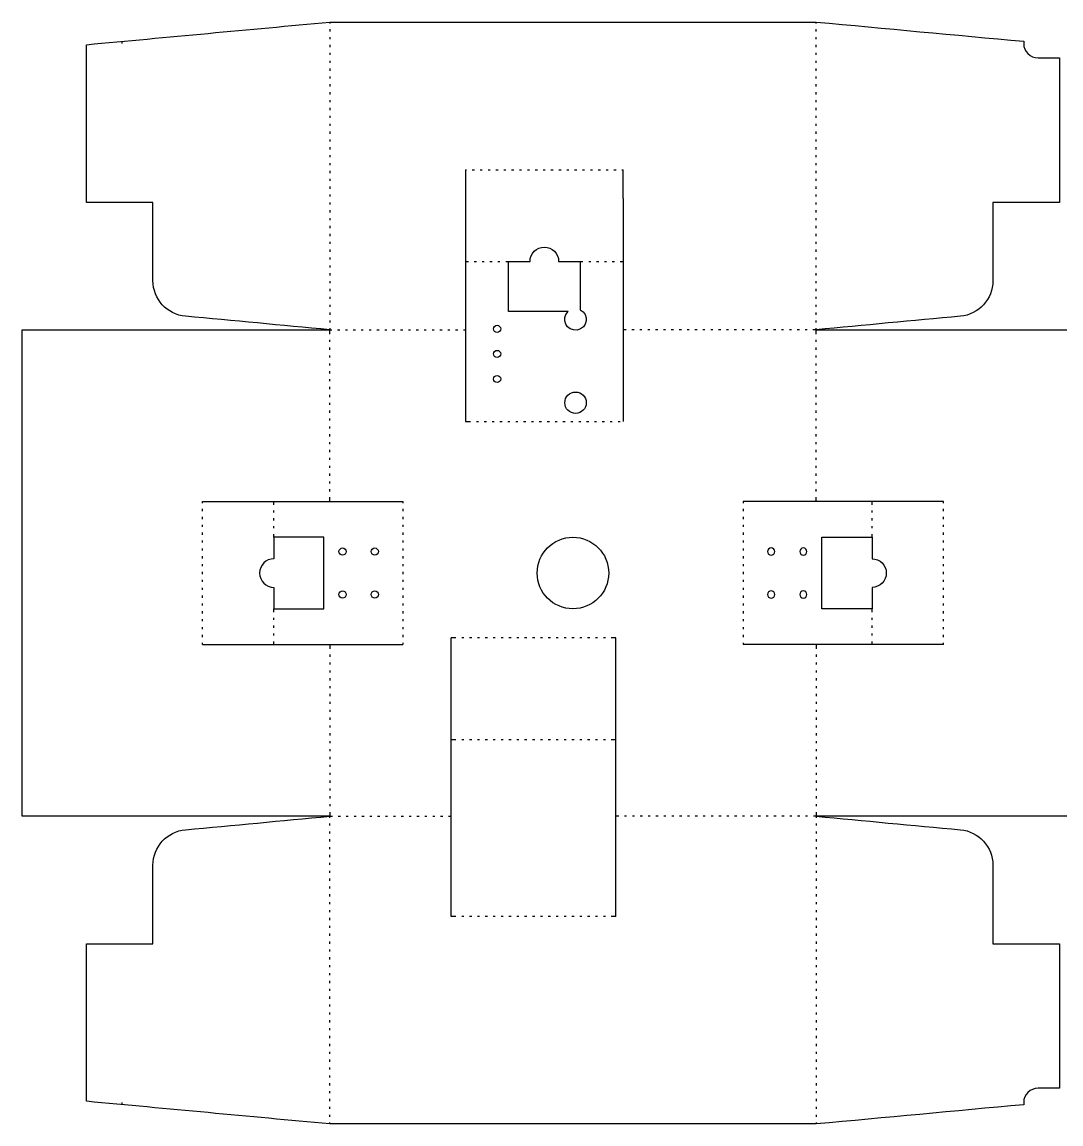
# Model space of a CAD drawing. Extents: x -174 to 205, y -146 to 144.
# Drawn here: x -174 to -28.8, y -19.8 to 134.2 of the extents above; entities that cross this region are included whole.
import ezdxf

# ---------------------------------------------------------------- set-up
doc = ezdxf.new("R2010")
doc.units = 0
doc.header["$MEASUREMENT"] = 0
for name, color, linetype in [('PIEGA_TRATTEGGIO', 7, 'CONTINUOUS'), ('TAGLI_INTERNI', 7, 'CONTINUOUS'), ('TAGLIO_ESTERNI', 7, 'CONTINUOUS')]:
    doc.layers.add(name, color=color, linetype=linetype)

msp = doc.modelspace()

# ---------------------------------------------------------------- linework, layer by layer
at = {"layer": 'PIEGA_TRATTEGGIO', "color": 5}
for points in [[(-130.96, 134.22), (-130.96, 134.02)], [(-62.96, 134.02), (-62.96, 134.22)], [(-130.96, 133.22), (-130.96, 132.92)], [(-62.96, 132.92), (-62.96, 133.22)], [(-130.96, 132.12), (-130.96, 131.82)], [(-130.96, 131.02), (-130.96, 130.72)], [(-62.96, 131.82), (-62.96, 132.12)], [(-62.96, 130.72), (-62.96, 131.02)], [(-130.96, 129.92), (-130.96, 129.62)], [(-62.96, 129.62), (-62.96, 129.92)], [(-130.96, 128.82), (-130.96, 128.52)], [(-62.96, 128.52), (-62.96, 128.82)], [(-130.96, 127.72), (-130.96, 127.42)], [(-130.96, 126.62), (-130.96, 126.32)], [(-62.96, 127.42), (-62.96, 127.72)], [(-62.96, 126.32), (-62.96, 126.62)], [(-130.96, 125.52), (-130.96, 125.22)], [(-62.96, 125.22), (-62.96, 125.52)], [(-130.96, 124.42), (-130.96, 124.12)], [(-130.96, 123.32), (-130.96, 123.02)], [(-62.96, 124.12), (-62.96, 124.42)], [(-62.96, 123.02), (-62.96, 123.32)], [(-130.96, 122.22), (-130.96, 121.92)], [(-62.96, 121.92), (-62.96, 122.22)], [(-130.96, 121.12), (-130.96, 120.82)], [(-62.96, 120.82), (-62.96, 121.12)], [(-130.96, 120.02), (-130.96, 119.72)], [(-130.96, 118.92), (-130.96, 118.62)], [(-62.96, 119.72), (-62.96, 120.02)], [(-62.96, 118.62), (-62.96, 118.92)], [(-130.96, 117.82), (-130.96, 117.52)], [(-62.96, 117.52), (-62.96, 117.82)], [(-130.96, 116.72), (-130.96, 116.42)], [(-130.96, 115.62), (-130.96, 115.32)], [(-62.96, 116.42), (-62.96, 116.72)], [(-62.96, 115.32), (-62.96, 115.62)], [(-130.96, 114.52), (-130.96, 114.22)], [(-62.96, 114.22), (-62.96, 114.52)], [(-130.96, 113.42), (-130.96, 113.12)], [(-112, 113.57), (-111.83, 113.57)], [(-111.03, 113.57), (-110.73, 113.57)], [(-109.93, 113.57), (-109.63, 113.57)], [(-108.83, 113.57), (-108.53, 113.57)], [(-107.73, 113.57), (-107.43, 113.57)], [(-106.63, 113.57), (-106.33, 113.57)], [(-105.53, 113.57), (-105.23, 113.57)], [(-104.43, 113.57), (-104.13, 113.57)], [(-103.33, 113.57), (-103.03, 113.57)], [(-102.23, 113.57), (-101.93, 113.57)], [(-101.13, 113.57), (-100.83, 113.57)], [(-100.03, 113.57), (-99.73, 113.57)], [(-98.93, 113.57), (-98.63, 113.57)], [(-97.83, 113.57), (-97.53, 113.57)], [(-96.73, 113.57), (-96.43, 113.57)], [(-95.63, 113.57), (-95.33, 113.57)], [(-94.53, 113.57), (-94.23, 113.57)], [(-93.43, 113.57), (-93.13, 113.57)], [(-92.33, 113.57), (-92.03, 113.57)], [(-91.23, 113.57), (-90.93, 113.57)], [(-90.13, 113.57), (-89.96, 113.57)], [(-62.96, 113.12), (-62.96, 113.42)], [(-130.96, 112.32), (-130.96, 112.02)], [(-130.96, 111.22), (-130.96, 110.92)], [(-62.96, 112.02), (-62.96, 112.32)], [(-62.96, 110.92), (-62.96, 111.22)], [(-130.96, 110.12), (-130.96, 109.82)], [(-62.96, 109.82), (-62.96, 110.12)], [(-130.96, 109.02), (-130.96, 108.72)], [(-130.96, 107.92), (-130.96, 107.62)], [(-62.96, 108.72), (-62.96, 109.02)], [(-62.96, 107.62), (-62.96, 107.92)], [(-130.96, 106.82), (-130.96, 106.52)], [(-62.96, 106.52), (-62.96, 106.82)], [(-130.96, 105.72), (-130.96, 105.42)], [(-62.96, 105.42), (-62.96, 105.72)], [(-130.96, 104.62), (-130.96, 104.32)], [(-130.96, 103.52), (-130.96, 103.22)], [(-62.96, 104.32), (-62.96, 104.62)], [(-62.96, 103.22), (-62.96, 103.52)], [(-130.96, 102.42), (-130.96, 102.12)], [(-62.96, 102.12), (-62.96, 102.42)], [(-130.96, 101.32), (-130.96, 101.02)], [(-130.96, 100.22), (-130.96, 99.92)], [(-111.96, 100.77), (-111.56, 100.77)], [(-110.76, 100.77), (-110.46, 100.77)], [(-109.66, 100.77), (-109.36, 100.77)], [(-108.56, 100.77), (-108.26, 100.77)], [(-107.46, 100.77), (-107.16, 100.77)], [(-106.36, 100.77), (-105.96, 100.77)], [(-95.96, 100.77), (-95.56, 100.77)], [(-94.76, 100.77), (-94.46, 100.77)], [(-93.66, 100.77), (-93.36, 100.77)], [(-92.56, 100.77), (-92.26, 100.77)], [(-91.46, 100.77), (-91.16, 100.77)], [(-90.36, 100.77), (-89.96, 100.77)], [(-62.96, 101.02), (-62.96, 101.32)], [(-62.96, 99.92), (-62.96, 100.22)], [(-130.96, 99.12), (-130.96, 98.82)], [(-62.96, 98.82), (-62.96, 99.12)], [(-130.96, 98.02), (-130.96, 97.72)], [(-62.96, 97.72), (-62.96, 98.02)], [(-130.96, 96.92), (-130.96, 96.62)], [(-130.96, 95.82), (-130.96, 95.52)], [(-62.96, 96.62), (-62.96, 96.92)], [(-62.96, 95.52), (-62.96, 95.82)], [(-130.96, 94.72), (-130.96, 94.42)], [(-62.96, 94.42), (-62.96, 94.72)], [(-130.96, 93.62), (-130.96, 93.32)], [(-130.96, 92.52), (-130.96, 92.22)], [(-62.96, 93.32), (-62.96, 93.62)], [(-62.96, 92.22), (-62.96, 92.52)], [(-130.96, 91.42), (-130.96, 91.22)], [(-130.96, 91.22), (-130.66, 91.22)], [(-130.96, 90.62), (-130.96, 91.22)], [(-129.86, 91.22), (-129.56, 91.22)], [(-128.76, 91.22), (-128.46, 91.22)], [(-127.66, 91.22), (-127.36, 91.22)], [(-126.56, 91.22), (-126.26, 91.22)], [(-125.46, 91.22), (-125.16, 91.22)], [(-124.36, 91.22), (-124.06, 91.22)], [(-123.26, 91.22), (-122.96, 91.22)], [(-122.16, 91.22), (-121.86, 91.22)], [(-121.06, 91.22), (-120.76, 91.22)], [(-119.96, 91.22), (-119.66, 91.22)], [(-118.86, 91.22), (-118.56, 91.22)], [(-117.76, 91.22), (-117.46, 91.22)], [(-116.66, 91.22), (-116.36, 91.22)], [(-115.56, 91.22), (-115.26, 91.22)], [(-114.46, 91.22), (-114.16, 91.22)], [(-113.36, 91.22), (-113.06, 91.22)], [(-112.26, 91.22), (-111.96, 91.22)], [(-89.51, 91.22), (-89.96, 91.22)], [(-88.41, 91.22), (-88.71, 91.22)], [(-87.31, 91.22), (-87.61, 91.22)], [(-86.21, 91.22), (-86.51, 91.22)], [(-85.11, 91.22), (-85.41, 91.22)], [(-84.01, 91.22), (-84.31, 91.22)], [(-82.91, 91.22), (-83.21, 91.22)], [(-81.81, 91.22), (-82.11, 91.22)], [(-80.71, 91.22), (-81.01, 91.22)], [(-79.61, 91.22), (-79.91, 91.22)], [(-78.51, 91.22), (-78.81, 91.22)], [(-77.41, 91.22), (-77.71, 91.22)], [(-76.31, 91.22), (-76.61, 91.22)], [(-75.21, 91.22), (-75.51, 91.22)], [(-74.11, 91.22), (-74.41, 91.22)], [(-73.01, 91.22), (-73.31, 91.22)], [(-71.91, 91.22), (-72.21, 91.22)], [(-70.81, 91.22), (-71.11, 91.22)], [(-69.71, 91.22), (-70.01, 91.22)], [(-68.61, 91.22), (-68.91, 91.22)], [(-67.51, 91.22), (-67.81, 91.22)], [(-66.41, 91.22), (-66.71, 91.22)], [(-65.31, 91.22), (-65.61, 91.22)], [(-64.21, 91.22), (-64.51, 91.22)], [(-62.96, 91.22), (-63.41, 91.22)], [(-62.96, 91.22), (-62.96, 91.42)], [(-62.96, 90.62), (-62.96, 91.22)], [(-130.96, 89.52), (-130.96, 89.82)], [(-62.96, 89.52), (-62.96, 89.82)], [(-130.96, 88.42), (-130.96, 88.72)], [(-62.96, 88.42), (-62.96, 88.72)], [(-130.96, 87.32), (-130.96, 87.62)], [(-130.96, 86.22), (-130.96, 86.52)], [(-62.96, 87.32), (-62.96, 87.62)], [(-62.96, 86.22), (-62.96, 86.52)], [(-130.96, 85.12), (-130.96, 85.42)], [(-62.96, 85.12), (-62.96, 85.42)], [(-130.96, 84.02), (-130.96, 84.32)], [(-130.96, 82.92), (-130.96, 83.22)], [(-62.96, 84.02), (-62.96, 84.32)], [(-62.96, 82.92), (-62.96, 83.22)], [(-130.96, 81.82), (-130.96, 82.12)], [(-62.96, 81.82), (-62.96, 82.12)], [(-130.96, 80.72), (-130.96, 81.02)], [(-62.96, 80.72), (-62.96, 81.02)], [(-130.96, 79.62), (-130.96, 79.92)], [(-130.96, 78.52), (-130.96, 78.82)], [(-62.96, 79.62), (-62.96, 79.92)], [(-62.96, 78.52), (-62.96, 78.82)], [(-130.96, 77.42), (-130.96, 77.72)], [(-111.96, 78.42), (-111.26, 78.42)], [(-110.46, 78.42), (-110.16, 78.42)], [(-109.36, 78.42), (-109.06, 78.42)], [(-108.26, 78.42), (-107.96, 78.42)], [(-107.16, 78.42), (-106.86, 78.42)], [(-106.06, 78.42), (-105.76, 78.42)], [(-104.96, 78.42), (-104.66, 78.42)], [(-103.86, 78.42), (-103.56, 78.42)], [(-102.76, 78.42), (-102.46, 78.42)], [(-101.66, 78.42), (-101.36, 78.42)], [(-100.56, 78.42), (-100.26, 78.42)], [(-99.46, 78.42), (-99.16, 78.42)], [(-98.36, 78.42), (-98.06, 78.42)], [(-97.26, 78.42), (-96.96, 78.42)], [(-96.16, 78.42), (-95.86, 78.42)], [(-95.06, 78.42), (-94.76, 78.42)], [(-93.96, 78.42), (-93.66, 78.42)], [(-92.86, 78.42), (-92.56, 78.42)], [(-91.76, 78.42), (-91.46, 78.42)], [(-90.66, 78.42), (-90.36, 78.42)], [(-62.96, 77.42), (-62.96, 77.72)], [(-130.96, 76.32), (-130.96, 76.62)], [(-130.96, 75.22), (-130.96, 75.52)], [(-62.96, 76.32), (-62.96, 76.62)], [(-62.96, 75.22), (-62.96, 75.52)], [(-130.96, 74.12), (-130.96, 74.42)], [(-62.96, 74.12), (-62.96, 74.42)], [(-130.96, 73.02), (-130.96, 73.32)], [(-62.96, 73.02), (-62.96, 73.32)], [(-130.96, 71.92), (-130.96, 72.22)], [(-130.96, 70.82), (-130.96, 71.12)], [(-62.96, 71.92), (-62.96, 72.22)], [(-62.96, 70.82), (-62.96, 71.12)], [(-130.96, 69.72), (-130.96, 70.02)], [(-62.96, 69.72), (-62.96, 70.02)], [(-130.96, 68.62), (-130.96, 68.92)], [(-130.96, 67.22), (-130.96, 67.82)], [(-62.96, 68.62), (-62.96, 68.92)], [(-62.96, 67.22), (-62.96, 67.82)], [(-148.76, 66.97), (-148.76, 67.22)], [(-138.76, 66.77), (-138.76, 67.22)], [(-120.76, 67.22), (-120.76, 66.97)], [(-73.16, 67.22), (-73.16, 66.97)], [(-55.16, 66.77), (-55.16, 67.22)], [(-45.16, 66.97), (-45.16, 67.22)], [(-148.76, 65.87), (-148.76, 66.17)], [(-148.76, 64.77), (-148.76, 65.07)], [(-138.76, 65.67), (-138.76, 65.97)], [(-138.76, 64.57), (-138.76, 64.87)], [(-120.76, 66.17), (-120.76, 65.87)], [(-120.76, 65.07), (-120.76, 64.77)], [(-73.16, 66.17), (-73.16, 65.87)], [(-73.16, 65.07), (-73.16, 64.77)], [(-55.16, 65.67), (-55.16, 65.97)], [(-55.16, 64.57), (-55.16, 64.87)], [(-45.16, 65.87), (-45.16, 66.17)], [(-45.16, 64.77), (-45.16, 65.07)], [(-148.76, 63.67), (-148.76, 63.97)], [(-138.76, 63.47), (-138.76, 63.77)], [(-120.76, 63.97), (-120.76, 63.67)], [(-73.16, 63.97), (-73.16, 63.67)], [(-55.16, 63.47), (-55.16, 63.77)], [(-45.16, 63.67), (-45.16, 63.97)], [(-148.76, 62.57), (-148.76, 62.87)], [(-148.76, 61.47), (-148.76, 61.77)], [(-138.76, 62.22), (-138.76, 62.67)], [(-120.76, 62.87), (-120.76, 62.57)], [(-120.76, 61.77), (-120.76, 61.47)], [(-73.16, 62.87), (-73.16, 62.57)], [(-73.16, 61.77), (-73.16, 61.47)], [(-55.16, 62.22), (-55.16, 62.67)], [(-45.16, 62.57), (-45.16, 62.87)], [(-45.16, 61.47), (-45.16, 61.77)], [(-148.76, 60.37), (-148.76, 60.67)], [(-120.76, 60.67), (-120.76, 60.37)], [(-73.16, 60.67), (-73.16, 60.37)], [(-45.16, 60.37), (-45.16, 60.67)], [(-148.76, 59.27), (-148.76, 59.57)], [(-120.76, 59.57), (-120.76, 59.27)], [(-73.16, 59.57), (-73.16, 59.27)], [(-45.16, 59.27), (-45.16, 59.57)], [(-148.76, 58.17), (-148.76, 58.47)], [(-148.76, 57.07), (-148.76, 57.37)], [(-120.76, 58.47), (-120.76, 58.17)], [(-120.76, 57.37), (-120.76, 57.07)], [(-73.16, 58.47), (-73.16, 58.17)], [(-73.16, 57.37), (-73.16, 57.07)], [(-45.16, 58.17), (-45.16, 58.47)], [(-45.16, 57.07), (-45.16, 57.37)], [(-148.76, 55.97), (-148.76, 56.27)], [(-120.76, 56.27), (-120.76, 55.97)], [(-73.16, 56.27), (-73.16, 55.97)], [(-45.16, 55.97), (-45.16, 56.27)], [(-148.76, 54.87), (-148.76, 55.17)], [(-148.76, 53.77), (-148.76, 54.07)], [(-120.76, 55.17), (-120.76, 54.87)], [(-120.76, 54.07), (-120.76, 53.77)], [(-73.16, 55.17), (-73.16, 54.87)], [(-73.16, 54.07), (-73.16, 53.77)], [(-45.16, 54.87), (-45.16, 55.17)], [(-45.16, 53.77), (-45.16, 54.07)], [(-148.76, 52.67), (-148.76, 52.97)], [(-120.76, 52.97), (-120.76, 52.67)], [(-73.16, 52.97), (-73.16, 52.67)], [(-45.16, 52.67), (-45.16, 52.97)], [(-148.76, 51.57), (-148.76, 51.87)], [(-138.76, 51.77), (-138.76, 52.22)], [(-138.76, 50.67), (-138.76, 50.97)], [(-120.76, 51.87), (-120.76, 51.57)], [(-73.16, 51.87), (-73.16, 51.57)], [(-55.16, 51.77), (-55.16, 52.22)], [(-55.16, 50.67), (-55.16, 50.97)], [(-45.16, 51.57), (-45.16, 51.87)], [(-148.76, 50.47), (-148.76, 50.77)], [(-148.76, 49.37), (-148.76, 49.67)], [(-138.76, 49.57), (-138.76, 49.87)], [(-120.76, 50.77), (-120.76, 50.47)], [(-120.76, 49.67), (-120.76, 49.37)], [(-73.16, 50.77), (-73.16, 50.47)], [(-73.16, 49.67), (-73.16, 49.37)], [(-55.16, 49.57), (-55.16, 49.87)], [(-45.16, 50.47), (-45.16, 50.77)], [(-45.16, 49.37), (-45.16, 49.67)], [(-148.76, 48.27), (-148.76, 48.57)], [(-138.76, 48.47), (-138.76, 48.77)], [(-120.76, 48.57), (-120.76, 48.27)], [(-113.31, 48.17), (-113.96, 48.17)], [(-112.21, 48.17), (-112.51, 48.17)], [(-111.11, 48.17), (-111.41, 48.17)], [(-110.01, 48.17), (-110.31, 48.17)], [(-108.91, 48.17), (-109.21, 48.17)], [(-107.81, 48.17), (-108.11, 48.17)], [(-106.71, 48.17), (-107.01, 48.17)], [(-105.61, 48.17), (-105.91, 48.17)], [(-104.51, 48.17), (-104.81, 48.17)], [(-103.41, 48.17), (-103.71, 48.17)], [(-102.31, 48.17), (-102.61, 48.17)], [(-101.21, 48.17), (-101.51, 48.17)], [(-100.11, 48.17), (-100.41, 48.17)], [(-99.01, 48.17), (-99.31, 48.17)], [(-97.91, 48.17), (-98.21, 48.17)], [(-96.81, 48.17), (-97.11, 48.17)], [(-95.71, 48.17), (-96.01, 48.17)], [(-94.61, 48.17), (-94.91, 48.17)], [(-93.51, 48.17), (-93.81, 48.17)], [(-92.41, 48.17), (-92.71, 48.17)], [(-90.96, 48.17), (-91.61, 48.17)], [(-73.16, 48.57), (-73.16, 48.27)], [(-55.16, 48.47), (-55.16, 48.77)], [(-45.16, 48.27), (-45.16, 48.57)], [(-148.76, 47.22), (-148.76, 47.47)], [(-138.76, 47.22), (-138.76, 47.67)], [(-130.96, 47.22), (-130.96, 46.62)], [(-120.76, 47.47), (-120.76, 47.22)], [(-73.16, 47.47), (-73.16, 47.22)], [(-62.96, 47.22), (-62.96, 46.62)], [(-55.16, 47.22), (-55.16, 47.67)], [(-45.16, 47.22), (-45.16, 47.47)], [(-130.96, 45.82), (-130.96, 45.52)], [(-130.96, 44.72), (-130.96, 44.42)], [(-62.96, 45.82), (-62.96, 45.52)], [(-62.96, 44.72), (-62.96, 44.42)], [(-130.96, 43.62), (-130.96, 43.32)], [(-62.96, 43.62), (-62.96, 43.32)], [(-130.96, 42.52), (-130.96, 42.22)], [(-62.96, 42.52), (-62.96, 42.22)], [(-130.96, 41.42), (-130.96, 41.12)], [(-130.96, 40.32), (-130.96, 40.02)], [(-62.96, 41.42), (-62.96, 41.12)], [(-62.96, 40.32), (-62.96, 40.02)], [(-130.96, 39.22), (-130.96, 38.92)], [(-62.96, 39.22), (-62.96, 38.92)], [(-130.96, 38.12), (-130.96, 37.82)], [(-130.96, 37.02), (-130.96, 36.72)], [(-62.96, 38.12), (-62.96, 37.82)], [(-62.96, 37.02), (-62.96, 36.72)], [(-130.96, 35.92), (-130.96, 35.62)], [(-62.96, 35.92), (-62.96, 35.62)], [(-130.96, 34.82), (-130.96, 34.52)], [(-113.31, 33.92), (-113.96, 33.92)], [(-112.21, 33.92), (-112.51, 33.92)], [(-111.11, 33.92), (-111.41, 33.92)], [(-110.01, 33.92), (-110.31, 33.92)], [(-108.91, 33.92), (-109.21, 33.92)], [(-107.81, 33.92), (-108.11, 33.92)], [(-106.71, 33.92), (-107.01, 33.92)], [(-105.61, 33.92), (-105.91, 33.92)], [(-104.51, 33.92), (-104.81, 33.92)], [(-103.41, 33.92), (-103.71, 33.92)], [(-102.31, 33.92), (-102.61, 33.92)], [(-101.21, 33.92), (-101.51, 33.92)], [(-100.11, 33.92), (-100.41, 33.92)], [(-99.01, 33.92), (-99.31, 33.92)], [(-97.91, 33.92), (-98.21, 33.92)], [(-96.81, 33.92), (-97.11, 33.92)], [(-95.71, 33.92), (-96.01, 33.92)], [(-94.61, 33.92), (-94.91, 33.92)], [(-93.51, 33.92), (-93.81, 33.92)], [(-92.41, 33.92), (-92.71, 33.92)], [(-90.96, 33.92), (-91.61, 33.92)], [(-62.96, 34.82), (-62.96, 34.52)], [(-130.96, 33.72), (-130.96, 33.42)], [(-130.96, 32.62), (-130.96, 32.32)], [(-62.96, 33.72), (-62.96, 33.42)], [(-62.96, 32.62), (-62.96, 32.32)], [(-130.96, 31.52), (-130.96, 31.22)], [(-62.96, 31.52), (-62.96, 31.22)], [(-130.96, 30.42), (-130.96, 30.12)], [(-130.96, 29.32), (-130.96, 29.02)], [(-62.96, 30.42), (-62.96, 30.12)], [(-62.96, 29.32), (-62.96, 29.02)], [(-130.96, 28.22), (-130.96, 27.92)], [(-62.96, 28.22), (-62.96, 27.92)], [(-130.96, 27.12), (-130.96, 26.82)], [(-62.96, 27.12), (-62.96, 26.82)], [(-130.96, 26.02), (-130.96, 25.72)], [(-130.96, 24.92), (-130.96, 24.62)], [(-62.96, 26.02), (-62.96, 25.72)], [(-62.96, 24.92), (-62.96, 24.62)], [(-130.96, 23.82), (-130.96, 23.22)], [(-130.96, 23.22), (-130.56, 23.22)], [(-130.96, 23.02), (-130.96, 23.22)], [(-129.76, 23.22), (-129.46, 23.22)], [(-128.66, 23.22), (-128.36, 23.22)], [(-127.56, 23.22), (-127.26, 23.22)], [(-126.46, 23.22), (-126.16, 23.22)], [(-125.36, 23.22), (-125.06, 23.22)], [(-124.26, 23.22), (-123.96, 23.22)], [(-123.16, 23.22), (-122.86, 23.22)], [(-122.06, 23.22), (-121.76, 23.22)], [(-120.96, 23.22), (-120.66, 23.22)], [(-119.86, 23.22), (-119.56, 23.22)], [(-118.76, 23.22), (-118.46, 23.22)], [(-117.66, 23.22), (-117.36, 23.22)], [(-116.56, 23.22), (-116.26, 23.22)], [(-115.46, 23.22), (-115.16, 23.22)], [(-114.36, 23.22), (-113.96, 23.22)], [(-90.56, 23.22), (-90.96, 23.22)], [(-89.46, 23.22), (-89.76, 23.22)], [(-88.36, 23.22), (-88.66, 23.22)], [(-87.26, 23.22), (-87.56, 23.22)], [(-86.16, 23.22), (-86.46, 23.22)], [(-85.06, 23.22), (-85.36, 23.22)], [(-83.96, 23.22), (-84.26, 23.22)], [(-82.86, 23.22), (-83.16, 23.22)], [(-81.76, 23.22), (-82.06, 23.22)], [(-80.66, 23.22), (-80.96, 23.22)], [(-79.56, 23.22), (-79.86, 23.22)], [(-78.46, 23.22), (-78.76, 23.22)], [(-77.36, 23.22), (-77.66, 23.22)], [(-76.26, 23.22), (-76.56, 23.22)], [(-75.16, 23.22), (-75.46, 23.22)], [(-74.06, 23.22), (-74.36, 23.22)], [(-72.96, 23.22), (-73.26, 23.22)], [(-71.86, 23.22), (-72.16, 23.22)], [(-70.76, 23.22), (-71.06, 23.22)], [(-69.66, 23.22), (-69.96, 23.22)], [(-68.56, 23.22), (-68.86, 23.22)], [(-67.46, 23.22), (-67.76, 23.22)], [(-66.36, 23.22), (-66.66, 23.22)], [(-65.26, 23.22), (-65.56, 23.22)], [(-64.16, 23.22), (-64.46, 23.22)], [(-62.96, 23.22), (-63.36, 23.22)], [(-62.96, 23.82), (-62.96, 23.22)], [(-62.96, 23.22), (-62.96, 23.02)], [(-130.96, 21.92), (-130.96, 22.22)], [(-62.96, 22.22), (-62.96, 21.92)], [(-130.96, 20.82), (-130.96, 21.12)], [(-130.96, 19.72), (-130.96, 20.02)], [(-62.96, 21.12), (-62.96, 20.82)], [(-62.96, 20.02), (-62.96, 19.72)], [(-130.96, 18.62), (-130.96, 18.92)], [(-62.96, 18.92), (-62.96, 18.62)], [(-130.96, 17.52), (-130.96, 17.82)], [(-62.96, 17.82), (-62.96, 17.52)], [(-130.96, 16.42), (-130.96, 16.72)], [(-130.96, 15.32), (-130.96, 15.62)], [(-62.96, 16.72), (-62.96, 16.42)], [(-62.96, 15.62), (-62.96, 15.32)], [(-130.96, 14.22), (-130.96, 14.52)], [(-62.96, 14.52), (-62.96, 14.22)], [(-130.96, 13.12), (-130.96, 13.42)], [(-130.96, 12.02), (-130.96, 12.32)], [(-62.96, 13.42), (-62.96, 13.12)], [(-62.96, 12.32), (-62.96, 12.02)], [(-130.96, 10.92), (-130.96, 11.22)], [(-62.96, 11.22), (-62.96, 10.92)], [(-130.96, 9.82), (-130.96, 10.12)], [(-62.96, 10.12), (-62.96, 9.82)], [(-130.96, 8.72), (-130.96, 9.02)], [(-130.96, 7.62), (-130.96, 7.92)], [(-113.31, 9.22), (-113.96, 9.22)], [(-112.21, 9.22), (-112.51, 9.22)], [(-111.11, 9.22), (-111.41, 9.22)], [(-110.01, 9.22), (-110.31, 9.22)], [(-108.91, 9.22), (-109.21, 9.22)], [(-107.81, 9.22), (-108.11, 9.22)], [(-106.71, 9.22), (-107.01, 9.22)], [(-105.61, 9.22), (-105.91, 9.22)], [(-104.51, 9.22), (-104.81, 9.22)], [(-103.41, 9.22), (-103.71, 9.22)], [(-102.31, 9.22), (-102.61, 9.22)], [(-101.21, 9.22), (-101.51, 9.22)], [(-100.11, 9.22), (-100.41, 9.22)], [(-99.01, 9.22), (-99.31, 9.22)], [(-97.91, 9.22), (-98.21, 9.22)], [(-96.81, 9.22), (-97.11, 9.22)], [(-95.71, 9.22), (-96.01, 9.22)], [(-94.61, 9.22), (-94.91, 9.22)], [(-93.51, 9.22), (-93.81, 9.22)], [(-92.41, 9.22), (-92.71, 9.22)], [(-90.96, 9.22), (-91.61, 9.22)], [(-62.96, 9.02), (-62.96, 8.72)], [(-62.96, 7.92), (-62.96, 7.62)], [(-130.96, 6.52), (-130.96, 6.82)], [(-62.96, 6.82), (-62.96, 6.52)], [(-130.96, 5.42), (-130.96, 5.72)], [(-130.96, 4.32), (-130.96, 4.62)], [(-62.96, 5.72), (-62.96, 5.42)], [(-62.96, 4.62), (-62.96, 4.32)], [(-130.96, 3.22), (-130.96, 3.52)], [(-62.96, 3.52), (-62.96, 3.22)], [(-130.96, 2.12), (-130.96, 2.42)], [(-62.96, 2.42), (-62.96, 2.12)], [(-130.96, 1.02), (-130.96, 1.32)], [(-130.96, -0.08), (-130.96, 0.22)], [(-62.96, 1.32), (-62.96, 1.02)], [(-62.96, 0.22), (-62.96, -0.08)], [(-130.96, -1.18), (-130.96, -0.88)], [(-62.96, -0.88), (-62.96, -1.18)], [(-130.96, -2.28), (-130.96, -1.98)], [(-130.96, -3.38), (-130.96, -3.08)], [(-62.96, -1.98), (-62.96, -2.28)], [(-62.96, -3.08), (-62.96, -3.38)], [(-130.96, -4.48), (-130.96, -4.18)], [(-62.96, -4.18), (-62.96, -4.48)], [(-130.96, -5.58), (-130.96, -5.28)], [(-62.96, -5.28), (-62.96, -5.58)], [(-130.96, -6.68), (-130.96, -6.38)], [(-130.96, -7.78), (-130.96, -7.48)], [(-62.96, -6.38), (-62.96, -6.68)], [(-62.96, -7.48), (-62.96, -7.78)], [(-130.96, -8.88), (-130.96, -8.58)], [(-62.96, -8.58), (-62.96, -8.88)], [(-130.96, -9.98), (-130.96, -9.68)], [(-130.96, -11.08), (-130.96, -10.78)], [(-62.96, -9.68), (-62.96, -9.98)], [(-62.96, -10.78), (-62.96, -11.08)], [(-130.96, -12.18), (-130.96, -11.88)], [(-62.96, -11.88), (-62.96, -12.18)], [(-130.96, -13.28), (-130.96, -12.98)], [(-62.96, -12.98), (-62.96, -13.28)], [(-130.96, -14.38), (-130.96, -14.08)], [(-130.96, -15.48), (-130.96, -15.18)], [(-62.96, -14.08), (-62.96, -14.38)], [(-62.96, -15.18), (-62.96, -15.48)], [(-130.96, -16.58), (-130.96, -16.28)], [(-62.96, -16.28), (-62.96, -16.58)], [(-130.96, -17.68), (-130.96, -17.38)], [(-130.96, -18.78), (-130.96, -18.48)], [(-62.96, -17.38), (-62.96, -17.68)], [(-62.96, -18.48), (-62.96, -18.78)], [(-130.96, -19.78), (-130.96, -19.58)], [(-62.96, -19.58), (-62.96, -19.78)]]:
    msp.add_lwpolyline(points, dxfattribs=at)
at = {"layer": 'TAGLI_INTERNI', "color": 1}
for points in [[(-111.96, 113.57), (-111.96, 78.42)], [(-89.96, 109.57), (-89.96, 113.57)], [(-89.96, 109.57), (-89.96, 78.42)], [(-148.76, 67.22), (-120.76, 67.22)], [(-45.16, 67.22), (-73.16, 67.22)], [(-113.96, 9.22), (-113.96, 48.17)], [(-90.96, 9.22), (-90.96, 48.17)], [(-148.76, 47.22), (-133.96, 47.22), (-132.96, 47.22), (-120.76, 47.22)], [(-45.16, 47.22), (-59.96, 47.22), (-60.96, 47.22), (-73.16, 47.22)]]:
    msp.add_lwpolyline(points, dxfattribs=at)
for points, knots in [([(-102.96, 100.77), (-103.96, 100.77), (-104.96, 100.77), (-105.96, 100.77), (-105.96, 98.44), (-105.96, 96.11), (-105.96, 93.77), (-103.18, 93.77), (-100.39, 93.77), (-97.61, 93.77), (-98.71, 92.78), (-97.84, 90.96), (-96.38, 91.18), (-94.91, 91.4), (-94.62, 93.39), (-95.96, 94.02), (-95.96, 96.27), (-95.96, 98.52), (-95.96, 100.77), (-96.96, 100.77), (-97.96, 100.77), (-98.96, 100.77), (-98.96, 101.88), (-99.86, 102.77), (-100.96, 102.77), (-102.06, 102.77), (-102.96, 101.88), (-102.96, 100.77)], [0, 0, 0, 0, 1, 1, 1, 2, 2, 2, 3, 3, 3, 4, 4, 4, 5, 5, 5, 6, 6, 6, 7, 7, 7, 8, 8, 8, 9, 9, 9, 9]), ([(-107.56, 90.84), (-107.28, 90.84), (-107.06, 91.07), (-107.06, 91.34), (-107.06, 91.62), (-107.28, 91.84), (-107.56, 91.84), (-107.84, 91.84), (-108.06, 91.62), (-108.06, 91.34), (-108.06, 91.07), (-107.84, 90.84), (-107.56, 90.84)], [0, 0, 0, 0, 1, 1, 1, 2, 2, 2, 3, 3, 3, 4, 4, 4, 4]), ([(-107.56, 87.34), (-107.28, 87.34), (-107.06, 87.57), (-107.06, 87.84), (-107.06, 88.12), (-107.28, 88.34), (-107.56, 88.34), (-107.84, 88.34), (-108.06, 88.12), (-108.06, 87.84), (-108.06, 87.57), (-107.84, 87.34), (-107.56, 87.34)], [0, 0, 0, 0, 1, 1, 1, 2, 2, 2, 3, 3, 3, 4, 4, 4, 4]), ([(-107.56, 83.84), (-107.28, 83.84), (-107.06, 84.07), (-107.06, 84.34), (-107.06, 84.62), (-107.28, 84.84), (-107.56, 84.84), (-107.84, 84.84), (-108.06, 84.62), (-108.06, 84.34), (-108.06, 84.07), (-107.84, 83.84), (-107.56, 83.84)], [0, 0, 0, 0, 1, 1, 1, 2, 2, 2, 3, 3, 3, 4, 4, 4, 4]), ([(-96.6, 79.52), (-95.77, 79.52), (-95.1, 80.2), (-95.1, 81.02), (-95.1, 81.85), (-95.77, 82.52), (-96.6, 82.52), (-97.43, 82.52), (-98.1, 81.85), (-98.1, 81.02), (-98.1, 80.2), (-97.43, 79.52), (-96.6, 79.52)], [0, 0, 0, 0, 1, 1, 1, 2, 2, 2, 3, 3, 3, 4, 4, 4, 4]), ([(-138.76, 55.22), (-139.86, 55.22), (-140.76, 56.12), (-140.76, 57.22), (-140.76, 58.33), (-139.86, 59.22), (-138.76, 59.22), (-138.76, 60.22), (-138.76, 61.22), (-138.76, 62.22), (-136.43, 62.22), (-134.09, 62.22), (-131.76, 62.22), (-131.76, 58.89), (-131.76, 55.56), (-131.76, 52.22), (-134.09, 52.22), (-136.43, 52.22), (-138.76, 52.22), (-138.76, 53.22), (-138.76, 54.22), (-138.76, 55.22)], [0, 0, 0, 0, 1, 1, 1, 2, 2, 2, 3, 3, 3, 4, 4, 4, 5, 5, 5, 6, 6, 6, 7, 7, 7, 7]), ([(-96.96, 52.22), (-94.2, 52.22), (-91.96, 54.46), (-91.96, 57.22), (-91.96, 59.99), (-94.2, 62.22), (-96.96, 62.22), (-99.72, 62.22), (-101.96, 59.99), (-101.96, 57.22), (-101.96, 54.46), (-99.72, 52.22), (-96.96, 52.22)], [0, 0, 0, 0, 1, 1, 1, 2, 2, 2, 3, 3, 3, 4, 4, 4, 4]), ([(-55.16, 59.22), (-55.16, 60.22), (-55.16, 61.22), (-55.16, 62.22), (-57.49, 62.22), (-59.83, 62.22), (-62.16, 62.22), (-62.16, 58.89), (-62.16, 55.56), (-62.16, 52.22), (-59.83, 52.22), (-57.49, 52.22), (-55.16, 52.22), (-55.16, 53.22), (-55.16, 54.22), (-55.16, 55.22), (-54.06, 55.22), (-53.16, 56.12), (-53.16, 57.22), (-53.16, 58.33), (-54.06, 59.22), (-55.16, 59.22)], [0, 0, 0, 0, 1, 1, 1, 2, 2, 2, 3, 3, 3, 4, 4, 4, 5, 5, 5, 6, 6, 6, 7, 7, 7, 7]), ([(-129.16, 59.72), (-128.88, 59.72), (-128.66, 59.95), (-128.66, 60.22), (-128.66, 60.5), (-128.88, 60.72), (-129.16, 60.72), (-129.44, 60.72), (-129.66, 60.5), (-129.66, 60.22), (-129.66, 59.95), (-129.44, 59.72), (-129.16, 59.72)], [0, 0, 0, 0, 1, 1, 1, 2, 2, 2, 3, 3, 3, 4, 4, 4, 4]), ([(-124.66, 59.72), (-124.38, 59.72), (-124.16, 59.95), (-124.16, 60.22), (-124.16, 60.5), (-124.38, 60.72), (-124.66, 60.72), (-124.94, 60.72), (-125.16, 60.5), (-125.16, 60.22), (-125.16, 59.95), (-124.94, 59.72), (-124.66, 59.72)], [0, 0, 0, 0, 1, 1, 1, 2, 2, 2, 3, 3, 3, 4, 4, 4, 4]), ([(-69.26, 59.72), (-69.54, 59.72), (-69.76, 59.95), (-69.76, 60.22), (-69.76, 60.5), (-69.54, 60.72), (-69.26, 60.72), (-68.98, 60.72), (-68.76, 60.5), (-68.76, 60.22), (-68.76, 59.95), (-68.98, 59.72), (-69.26, 59.72)], [0, 0, 0, 0, 1, 1, 1, 2, 2, 2, 3, 3, 3, 4, 4, 4, 4]), ([(-64.76, 59.72), (-65.04, 59.72), (-65.26, 59.95), (-65.26, 60.22), (-65.26, 60.5), (-65.04, 60.72), (-64.76, 60.72), (-64.48, 60.72), (-64.26, 60.5), (-64.26, 60.22), (-64.26, 59.95), (-64.48, 59.72), (-64.76, 59.72)], [0, 0, 0, 0, 1, 1, 1, 2, 2, 2, 3, 3, 3, 4, 4, 4, 4]), ([(-129.16, 53.72), (-128.88, 53.72), (-128.66, 53.95), (-128.66, 54.22), (-128.66, 54.5), (-128.88, 54.72), (-129.16, 54.72), (-129.44, 54.72), (-129.66, 54.5), (-129.66, 54.22), (-129.66, 53.95), (-129.44, 53.72), (-129.16, 53.72)], [0, 0, 0, 0, 1, 1, 1, 2, 2, 2, 3, 3, 3, 4, 4, 4, 4]), ([(-124.66, 53.72), (-124.38, 53.72), (-124.16, 53.95), (-124.16, 54.22), (-124.16, 54.5), (-124.38, 54.72), (-124.66, 54.72), (-124.94, 54.72), (-125.16, 54.5), (-125.16, 54.22), (-125.16, 53.95), (-124.94, 53.72), (-124.66, 53.72)], [0, 0, 0, 0, 1, 1, 1, 2, 2, 2, 3, 3, 3, 4, 4, 4, 4]), ([(-69.26, 53.72), (-69.54, 53.72), (-69.76, 53.95), (-69.76, 54.22), (-69.76, 54.5), (-69.54, 54.72), (-69.26, 54.72), (-68.98, 54.72), (-68.76, 54.5), (-68.76, 54.22), (-68.76, 53.95), (-68.98, 53.72), (-69.26, 53.72)], [0, 0, 0, 0, 1, 1, 1, 2, 2, 2, 3, 3, 3, 4, 4, 4, 4]), ([(-64.76, 53.72), (-65.04, 53.72), (-65.26, 53.95), (-65.26, 54.22), (-65.26, 54.5), (-65.04, 54.72), (-64.76, 54.72), (-64.48, 54.72), (-64.26, 54.5), (-64.26, 54.22), (-64.26, 53.95), (-64.48, 53.72), (-64.76, 53.72)], [0, 0, 0, 0, 1, 1, 1, 2, 2, 2, 3, 3, 3, 4, 4, 4, 4])]:
    msp.add_open_spline(points, degree=3, knots=knots, dxfattribs=at)
at = {"layer": 'TAGLIO_ESTERNI', "color": 1}
for points in [[(-159.96, 131.22), (-159.96, 131.53)], [(-159.96, -17.08), (-159.96, -16.78)]]:
    msp.add_lwpolyline(points, dxfattribs=at)
msp.add_open_spline([(-19.96, 34.72), (-19.96, 30.89), (-19.96, 27.06), (-19.96, 23.22), (-34.29, 23.22), (-48.63, 23.22), (-62.96, 23.22), (-56.24, 22.6), (-49.52, 21.97), (-42.8, 21.35), (-40.23, 21.11), (-38.26, 18.95), (-38.26, 16.37), (-38.26, 12.72), (-38.26, 9.07), (-38.26, 5.42), (-37.93, 5.42), (-37.59, 5.42), (-37.26, 5.42), (-34.49, 5.42), (-31.73, 5.42), (-28.96, 5.42), (-28.96, -1.31), (-28.96, -8.04), (-28.96, -14.78), (-29.96, -14.78), (-30.96, -14.78), (-31.96, -14.78), (-33.06, -14.78), (-33.96, -15.67), (-33.96, -16.78), (-33.96, -16.88), (-33.96, -16.98), (-33.96, -17.08), (-43.63, -17.98), (-53.29, -18.88), (-62.96, -19.78), (-85.63, -19.78), (-108.29, -19.78), (-130.96, -19.78), (-142.29, -18.72), (-153.63, -17.67), (-164.96, -16.61), (-164.96, -16), (-164.96, -15.39), (-164.96, -14.78), (-164.96, -8.04), (-164.96, -1.31), (-164.96, 5.42), (-162.19, 5.42), (-159.43, 5.42), (-156.66, 5.42), (-156.33, 5.42), (-155.99, 5.42), (-155.66, 5.42), (-155.66, 9.07), (-155.66, 12.72), (-155.66, 16.37), (-155.66, 18.95), (-153.69, 21.11), (-151.12, 21.35), (-144.4, 21.97), (-137.68, 22.6), (-130.96, 23.22), (-145.29, 23.22), (-159.63, 23.22), (-173.96, 23.22), (-173.96, 45.89), (-173.96, 68.56), (-173.96, 91.22), (-159.63, 91.22), (-145.29, 91.22), (-130.96, 91.22), (-137.68, 91.85), (-144.4, 92.48), (-151.12, 93.1), (-153.69, 93.34), (-155.66, 95.5), (-155.66, 98.08), (-155.66, 101.73), (-155.66, 105.38), (-155.66, 109.02), (-155.99, 109.02), (-156.33, 109.02), (-156.66, 109.02), (-159.43, 109.02), (-162.19, 109.02), (-164.96, 109.02), (-164.96, 115.76), (-164.96, 122.49), (-164.96, 129.22), (-164.96, 129.84), (-164.96, 130.45), (-164.96, 131.06), (-153.63, 132.12), (-142.29, 133.17), (-130.96, 134.22), (-108.29, 134.22), (-85.63, 134.22), (-62.96, 134.22), (-53.29, 133.33), (-43.63, 132.43), (-33.96, 131.53), (-33.96, 131.43), (-33.96, 131.33), (-33.96, 131.22), (-33.96, 130.12), (-33.06, 129.22), (-31.96, 129.22), (-30.96, 129.22), (-29.96, 129.22), (-28.96, 129.22), (-28.96, 122.49), (-28.96, 115.76), (-28.96, 109.02), (-31.73, 109.02), (-34.49, 109.02), (-37.26, 109.02), (-37.59, 109.02), (-37.93, 109.02), (-38.26, 109.02), (-38.26, 105.38), (-38.26, 101.73), (-38.26, 98.08), (-38.26, 95.5), (-40.23, 93.34), (-42.8, 93.1), (-49.52, 92.48), (-56.24, 91.85), (-62.96, 91.22), (-48.63, 91.22), (-34.29, 91.22), (-19.96, 91.22), (-19.96, 90.22), (-19.96, 89.22), (-19.96, 88.22), (-19.96, 91.56), (-19.96, 94.89), (-19.96, 98.22), (2.71, 98.22), (25.37, 98.22), (48.04, 98.22), (48.04, 94.89), (48.04, 91.56), (48.04, 88.22)], degree=3, knots=[0, 0, 0, 0, 1, 1, 1, 2, 2, 2, 3, 3, 3, 4, 4, 4, 5, 5, 5, 6, 6, 6, 7, 7, 7, 8, 8, 8, 9, 9, 9, 10, 10, 10, 11, 11, 11, 12, 12, 12, 13, 13, 13, 14, 14, 14, 15, 15, 15, 16, 16, 16, 17, 17, 17, 18, 18, 18, 19, 19, 19, 20, 20, 20, 21, 21, 21, 22, 22, 22, 23, 23, 23, 24, 24, 24, 25, 25, 25, 26, 26, 26, 27, 27, 27, 28, 28, 28, 29, 29, 29, 30, 30, 30, 31, 31, 31, 32, 32, 32, 33, 33, 33, 34, 34, 34, 35, 35, 35, 36, 36, 36, 37, 37, 37, 38, 38, 38, 39, 39, 39, 40, 40, 40, 41, 41, 41, 42, 42, 42, 43, 43, 43, 44, 44, 44, 45, 45, 45, 46, 46, 46, 47, 47, 47, 48, 48, 48, 48], dxfattribs=at)

doc.saveas('drawing.dxf')
